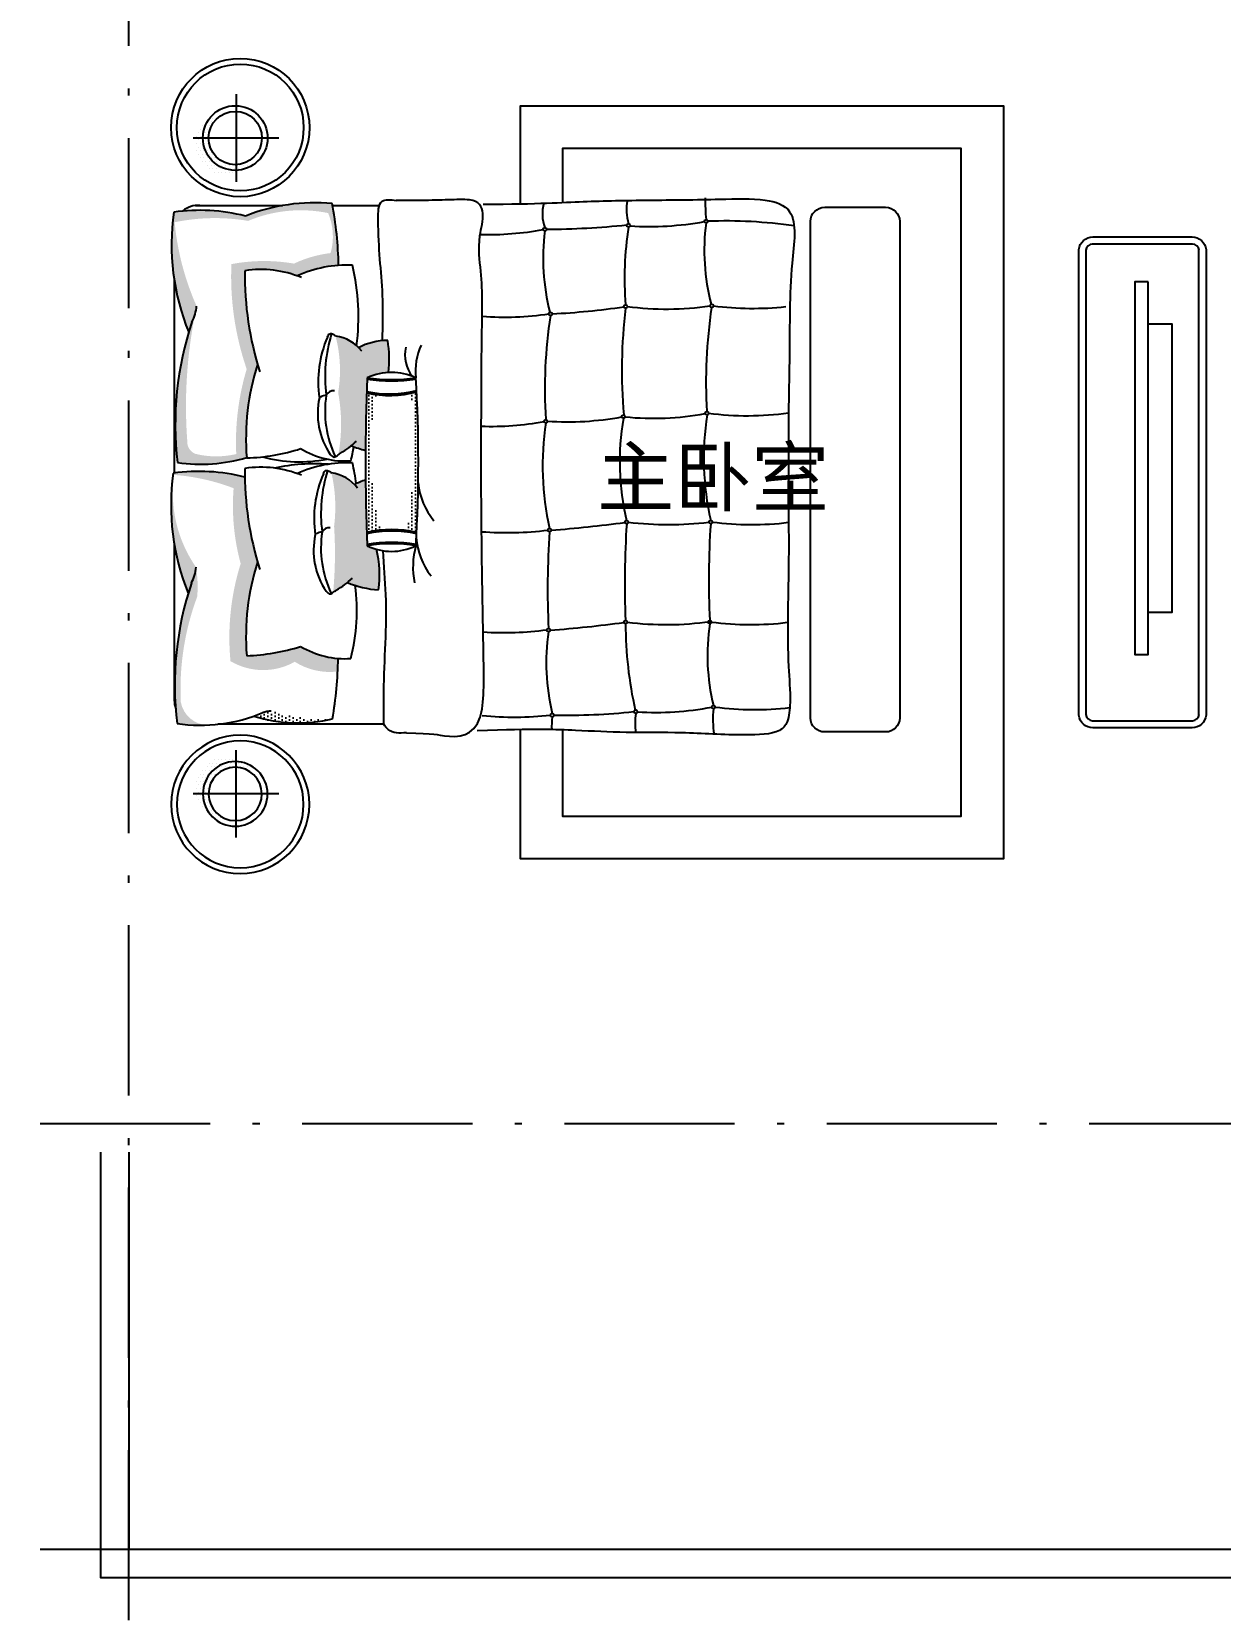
# Model space of a CAD drawing. Extents: x 3694 to 117786, y 20013 to 108631.
# Drawn here: x 21038 to 25230, y 26230 to 31830 of the extents above; entities that cross this region are included whole.
import ezdxf

# ---------------------------------------------------------------- set-up
doc = ezdxf.new("R2010")
doc.units = 0
doc.header["$LTSCALE"] = 1000
doc.header["$MEASUREMENT"] = 0
doc.linetypes.add('ACAD_ISO04W100', pattern=[30, 24, -3, 0, -3])
doc.linetypes.add('ACAD_ISO10W100', pattern=[18.5, 12, -3, 0.5, -3])
for name, color, linetype in [('BALCONY', 6, 'Continuous'), ('DOTE', 1, 'ACAD_ISO04W100'), ('PUB_TEXT', 7, 'Continuous'), ('家具', 253, 'Continuous'), ('绿植', 3, 'Continuous')]:
    doc.layers.add(name, color=color, linetype=linetype)
doc.styles.get("Standard").update_dxf_attribs({"font": 'gbenor.shx', "bigfont": 'gbcbig.shx'})
pattern_1 = [(1.667535866815088e-09, (6030.422545669586, 26325.79150276437), (6.350000000000003, 12.7), [0, -12.7])]

# ---------------------------------------------------------------- blocks, each defined once
blk = doc.blocks.new('A$C37E25A2D')
at = {"layer": '家具'}
for p, q in [((0, 150.9080361247834), (0, -150.9080361247834)), ((154.4190758585028, 0), (-154.4190758585028, 0)), ((-120.6449317217266, 0.8394708084051672), (-120.6449317217266, 0.8394708084051672)), ((-107.9449317209874, 19.88947080916842), (-107.9449317209874, 19.88947080916842)), ((-107.9449317209874, 7.189470808658371), (-107.9449317209874, 7.189470808658371)), ((-95.24493172024813, 38.93947080992803), (-95.24493172024813, 38.93947080992803)), ((-95.24493172024813, 26.23947080942162), (-95.24493172024813, 26.23947080942162)), ((-95.24493172024813, 13.53947080891157), (-95.24493172024813, 13.53947080891157)), ((-95.24493172024813, 0.8394708084051672), (-95.24493172024813, 0.8394708084051672)), ((-82.5449317195089, 45.28947081018487), (-82.5449317195089, 45.28947081018487)), ((-120.6449317217266, -11.86052919210488), (-120.6449317217266, -11.86052919210488)), ((-120.6449317217266, -24.56052919261128), (-120.6449317217266, -24.56052919261128)), ((-120.6449317217266, -37.26052919312133), (-120.6449317217266, -37.26052919312133)), ((-120.6449317217266, -49.96052919362774), (-120.6449317217266, -49.96052919362774)), ((-107.9449317209874, -5.510529191848036), (-107.9449317209874, -5.510529191848036)), ((-107.9449317209874, -18.21052919235808), (-107.9449317209874, -18.21052919235808)), ((-107.9449317209874, -30.91052919286449), (-107.9449317209874, -30.91052919286449)), ((-107.9449317209874, -43.61052919337453), (-107.9449317209874, -43.61052919337453)), ((-95.24493172024813, -11.86052919210488), (-95.24493172024813, -11.86052919210488)), ((-95.24493172024813, -24.56052919261128), (-95.24493172024813, -24.56052919261128)), ((-95.24493172024813, -37.26052919312133), (-95.24493172024813, -37.26052919312133)), ((-95.24493172024813, -49.96052919362774), (-95.24493172024813, -49.96052919362774)), ((82.55506829010119, -49.96052919362774), (82.55506829010119, -49.96052919362774)), ((-120.6449317217266, -62.66052919413778), (-120.6449317217266, -62.66052919413778)), ((-120.6449317217266, -75.36052919464419), (-120.6449317217266, -75.36052919464419)), ((-107.9449317209874, -56.31052919388094), (-107.9449317209874, -56.31052919388094)), ((-107.9449317209874, -69.01052919439098), (-107.9449317209874, -69.01052919439098)), ((-107.9449317209874, -81.71052919489739), (-107.9449317209874, -81.71052919489739)), ((-107.9449317209874, -94.41052919540743), (-107.9449317209874, -94.41052919540743)), ((-95.24493172024813, -62.66052919413778), (-95.24493172024813, -62.66052919413778)), ((-95.24493172024813, -75.36052919464419), (-95.24493172024813, -75.36052919464419)), ((-95.24493172024813, -88.06052919515423), (-95.24493172024813, -88.06052919515423)), ((-95.24493172024813, -100.7605291956606), (-95.24493172024813, -100.7605291956606)), ((-82.5449317195089, -56.31052919388094), (-82.5449317195089, -56.31052919388094)), ((-82.5449317195089, -69.01052919439098), (-82.5449317195089, -69.01052919439098)), ((-82.5449317195089, -81.71052919489739), (-82.5449317195089, -81.71052919489739)), ((-82.5449317195089, -94.41052919540743), (-82.5449317195089, -94.41052919540743)), ((-82.5449317195089, -107.1105291959138), (-82.5449317195089, -107.1105291959138)), ((-69.84493171876966, -75.36052919464419), (-69.84493171876966, -75.36052919464419)), ((-69.84493171876966, -88.06052919515423), (-69.84493171876966, -88.06052919515423)), ((-69.84493171876966, -100.7605291956606), (-69.84493171876966, -100.7605291956606)), ((-57.14493171803042, -81.71052919489739), (-57.14493171803042, -81.71052919489739)), ((-57.14493171803042, -94.41052919540743), (-57.14493171803042, -94.41052919540743)), ((-57.14493171803042, -107.1105291959138), (-57.14493171803042, -107.1105291959138)), ((-44.44493171729118, -88.06052919515423), (-44.44493171729118, -88.06052919515423)), ((-44.44493171729118, -100.7605291956606), (-44.44493171729118, -100.7605291956606)), ((-31.74493171655195, -94.41052919540743), (-31.74493171655195, -94.41052919540743)), ((-31.74493171655195, -107.1105291959138), (-31.74493171655195, -107.1105291959138)), ((-19.04493171581271, -100.7605291956606), (-19.04493171581271, -100.7605291956606)), ((-6.344931715073471, -107.1105291959138), (-6.344931715073471, -107.1105291959138)), ((6.355068285665766, -100.7605291956606), (6.355068285665766, -100.7605291956606)), ((19.055068286405, -107.1105291959138), (19.055068286405, -107.1105291959138)), ((31.75506828714424, -100.7605291956606), (31.75506828714424, -100.7605291956606)), ((44.45506828788348, -94.41052919540743), (44.45506828788348, -94.41052919540743)), ((44.45506828788348, -107.1105291959138), (44.45506828788348, -107.1105291959138)), ((57.15506828862272, -88.06052919515423), (57.15506828862272, -88.06052919515423)), ((57.15506828862272, -100.7605291956606), (57.15506828862272, -100.7605291956606)), ((69.85506828936195, -69.01052919439098), (69.85506828936195, -69.01052919439098)), ((69.85506828936195, -81.71052919489739), (69.85506828936195, -81.71052919489739)), ((-82.5449317195089, -119.8105291964239), (-82.5449317195089, -119.8105291964239)), ((-69.84493171876966, -113.4605291961707), (-69.84493171876966, -113.4605291961707)), ((-69.84493171876966, -126.1605291966771), (-69.84493171876966, -126.1605291966771)), ((-57.14493171803042, -119.8105291964239), (-57.14493171803042, -119.8105291964239)), ((-57.14493171803042, -132.5105291969303), (-57.14493171803042, -132.5105291969303)), ((-44.44493171729118, -113.4605291961707), (-44.44493171729118, -113.4605291961707)), ((-44.44493171729118, -126.1605291966771), (-44.44493171729118, -126.1605291966771)), ((-44.44493171729118, -138.8605291971871), (-44.44493171729118, -138.8605291971871)), ((-31.74493171655195, -119.8105291964239), (-31.74493171655195, -119.8105291964239)), ((-31.74493171655195, -132.5105291969303), (-31.74493171655195, -132.5105291969303)), ((-19.04493171581271, -113.4605291961707), (-19.04493171581271, -113.4605291961707)), ((-19.04493171581271, -126.1605291966771), (-19.04493171581271, -126.1605291966771)), ((-19.04493171581271, -138.8605291971871), (-19.04493171581271, -138.8605291971871)), ((-6.344931715073471, -119.8105291964239), (-6.344931715073471, -119.8105291964239)), ((-6.344931715073471, -132.5105291969303), (-6.344931715073471, -132.5105291969303)), ((6.355068285665766, -113.4605291961707), (6.355068285665766, -113.4605291961707)), ((6.355068285665766, -126.1605291966771), (6.355068285665766, -126.1605291966771)), ((6.355068285665766, -138.8605291971871), (6.355068285665766, -138.8605291971871)), ((19.055068286405, -119.8105291964239), (19.055068286405, -119.8105291964239)), ((19.055068286405, -132.5105291969303), (19.055068286405, -132.5105291969303)), ((31.75506828714424, -113.4605291961707), (31.75506828714424, -113.4605291961707)), ((31.75506828714424, -126.1605291966771), (31.75506828714424, -126.1605291966771)), ((44.45506828788348, -119.8105291964239), (44.45506828788348, -119.8105291964239))]:
    blk.add_line(p, q, dxfattribs=at)
at = {"layer": '家具', "extrusion": (0, 0, -1)}
for centre, major_axis, ratio, start_param, end_param in [((37.26151009830937, 14.91102734002197), (-243.8398934708695, 0.2279452481827952), 0.999999999981813, 4.711454165418463, 10.99463947259805), ((0.3172288472924265, -2.953234923003038), (113.9863933592423, 0.5802645044033756), 0.9999999999818712, 1.575886929935432, 7.859072237115019)]:
    blk.add_ellipse(centre, major_axis=major_axis, ratio=ratio, start_param=start_param, end_param=end_param, dxfattribs=at)
at = {"layer": '家具', "color": 8, "extrusion": (0, 0, -1)}
for centre, major_axis, ratio, start_param, end_param in [((37.26151009830937, 14.91102734002197), (-223.5199865432323, 0.07759852324983268), 0.9999999999817872, 4.712041814472008, 10.9952271216516), ((0.3172288472924265, -2.953234923003038), (93.98664722701757, 0.4794875648691285), 0.9999999999818842, 1.575897938770793, 7.859083245950379)]:
    blk.add_ellipse(centre, major_axis=major_axis, ratio=ratio, start_param=start_param, end_param=end_param, dxfattribs=at)
blk = doc.blocks.new('king-11')
at = {"layer": '家具'}
h = blk.add_hatch(dxfattribs=at)
h.set_pattern_fill('DOTS', color=8, scale=203.2, angle=-1.272221872585407e-14, style=0)
h.set_pattern_definition(pattern_1)
h.paths.add_polyline_path([(-948.1954782008834, -27.15672137899128, 0.04713524895057773), (-953.4356286234688, -134.5719386372584, -0.3522483996947842), (-872.4997454999539, -40.44536259499, -0.1018225429887198), (-500.6706917054544, -98.2907895071803, 0.06330520732079925), (-396.6430231636332, -94.07445783385992, -0.09915037230910288), (-453.1514405690832, -77.76422433423795, 0.1116451558787658)])
h.paths.add_polyline_path([(-64.67114086062065, -17.71824582232148, 0.001470602788975406), (-65.18996013439028, -13.85430915684992, 0.1324082328956461), (-488.8070287489099, -66.43459277166039, -0.008290927241094575), (-453.1514405690832, -77.76422433423795, 0.09915037230911315), (-396.6430231636332, -94.07445783385992, -0.1928933495405233)])
h.paths.add_polyline_path([(-708.6515763735515, -272.8506194160655, -0.09669304948112045), (-378.5917257349938, -310.9759373002107, -0.05439861046986726), (-135.8861906186212, -268.6110652669686, 0.01539220453888545), (-118.3202160832006, -226.6928842599373, 0.08621419480784218), (-384.2033174085082, -251.5454440662543, 0.1002028916974764), (-727.9678742933611, -215.612753297748, 0.2675343584597012), (-730.214537073829, -442.4374744874294, 0.1730148819457978), (-764.4397891284316, -593.8311563733369, 0.007362124597476329), (-718.3422454738175, -595.583541514432, -0.1169416551315525), (-675.8231483103882, -463.1674791987407, -0.07084229025498533)])
h.paths.add_polyline_path([(-71.47828457516152, -231.8193766345139, 0.0151043579411269), (-118.3202160832006, -226.6928842599373, -0.01539220453888535), (-135.8861906186212, -268.6110652669686, -0.0124819348757326), (-79.23960750267725, -266.391717363229, 0.01336803929043615)])
h.paths.add_polyline_path([(-64.67114086062065, -17.71824582232148, 0.003716165904702546), (-71.40378129979945, -16.71724441516199, -0.07323787709647285), (-118.3202160832006, -226.6928842599373, -0.0151043579411269), (-71.47828457516152, -231.8193766345139, 0.08133667284335262)])
h.paths.add_polyline_path([(2.939911355904769, -91.7201509197148, -0.3232390076644642), (47.13775465654908, -63.28790927663067, -0.06782235855628839), (494.7035022749333, -90.67886692852699, -0.04945394050681331), (467.257876434247, -79.72233486649202, 0.1116451558787687), (-27.78616119758226, -29.1148319112508, 0.1080658868188201), (-10.12959343448165, -272.73236982253, -0.006620367275569986), (12.78562977435649, -271.2920811109616, -0.1498092298100796)])
h.paths.add_polyline_path([(2.172347651008749, -235.9952653279415, 0.03005608243115987), (12.78562977435649, -271.2920811109616, -0.08956767589248932), (318.3955534924462, -310.9759373002089, -0.07370462251691468), (648.3869032584189, -266.3700943501535, -0.127688881440895), (629.8798126602778, -451.2243781423531, -0.09067625834276628), (667.3555209048209, -597.0205367026738, 0.008261022011208706), (713.1161713766633, -595.2355766290202, 0.09672217064950527), (673.5478832382651, -439.5756356051061, 0.08961199154324122), (671.7524317984935, -218.8609589201733, 0.09382162991446379), (301.643375028827, -272.8117701623923, 0.08466398604264952)])
h.paths.add_polyline_path([(855.2193568689108, -15.81241968911127, 0.1324082328956459), (431.6022882543912, -68.3927033039181, -0.008290927241097404), (467.257876434247, -79.72233486649202, 0.09915037230908179), (523.7662938396679, -96.03256836634682, -0.09022148753151595)])
h.paths.add_polyline_path([(855.2193568689108, -15.81241968911127, 0.009445819658705187), (819.3332509713655, -18.55927604468525, -0.09326334389404298), (824.1342894265545, -277.7901591370683, -0.1513136656257991), (851.7306053278735, -560.1150513937118, -0.1707442223616231), (710.7878204496519, -568.7783748629408, -0.0158502794459764), (713.1161713766633, -595.2355766290202, 0.03138595004819703), (885.7325010581699, -574.7263320419806, 0.1162275834000515), (841.220911385928, -268.1471168204116, 0.09621222901324238)])
edge = h.paths.add_edge_path()
edge.add_arc((296.7730159816274, -128.7684518863316), 473.1621872992781, 260.5032294409015, 284.8542828338986, ccw=False)
edge.add_arc((107.5601886074001, -0.2084837368092849), 605.5251974391031, 259.7166645094638, 280.5766728738381, ccw=False)
edge.add_spline(control_points=[(-0.5357742091291584, -596.0071305598503), (1.308759032399394, -598.5319128831252), (3.129565759620164, -600.9222517328672), (4.95037248681183, -603.3125905823799)], knot_values=[1.302756591822496, 1.302756591822496, 1.302756591822496, 1.302756591822496, 1.669319494028828, 1.669319494028828, 1.669319494028828, 1.669319494028828], degree=3, periodic=0)
edge.add_arc((254.5229442937998, -460.7071293954141), 287.4417961235395, 209.7435942002282, 219.1607504064474)
edge.add_arc((352.228433153854, -775.9681617869901), 347.3604979627222, 157.3547874509528, 166.0421990334263)
edge.add_arc((-25.05517211047118, -7737.434938942399), 7045.367200247324, 87.58865105149272, 89.67324309202371, ccw=False)
edge.add_arc((80.38884964687168, -783.8368337120264), 209.2574739806512, 2.9400414899993734, 24.125298475012073, ccw=False)
edge.add_arc((335.6124895387038, -383.5128769242074), 392.3256272307837, 263.2310778238224, 279.7970433589303)
edge.add_arc((183.2950239253405, -769.855749091681), 219.0752201242911, 359.931649162894, 387.7764973735888)
edge.add_arc((279.6029284714605, -567.7601705171073), 139.6823143885559, 314.2813756104427, 352.4480191149085)
edge = h.paths.add_edge_path()
edge.add_arc((-184.6145363910182, -49.63333357017109), 535.7480577571484, 262.776039008319, 282.96921559897226, ccw=False)
edge.add_arc((-347.3590687409742, 933.9989829353653), 1518.126615572005, 264.7717340378707, 273.6019384624143, ccw=False)
edge.add_spline(control_points=[(-485.696645486023, -577.8115659654959), (-482.9129213347042, -581.8050177764053), (-480.2070647686778, -585.357242169408), (-477.5012082026224, -588.909466562407)], knot_values=[1.124579285757526, 1.124579285757526, 1.124579285757526, 1.124579285757526, 1.669319494028828, 1.669319494028828, 1.669319494028828, 1.669319494028828], degree=3, periodic=0)
edge.add_arc((-227.9286363956635, -446.3040053754485), 287.4417961235378, 209.7435942002256, 219.1607504064431)
edge.add_arc((-130.2231475355802, -761.5650377670172), 347.360497962727, 157.3547874509511, 175.9944848828909)
edge.add_arc((-421.2484227169189, -395.8791202577631), 345.9012939679562, 260.7691860502301, 284.6861607980262)
edge.add_arc((-142.3376729474112, -783.8940586786157), 198.5366857683946, 154.4630604412804, 164.3927699201562, ccw=False)
edge.add_arc((-25.05517211047118, -7737.434938942399), 7045.367200247321, 90.52298278263532, 92.41134894853172, ccw=False)
edge.add_arc((-299.1565567641519, -755.4526250717136), 219.075220124289, 16.73763636458167, 27.77649737358926)
edge.add_arc((-202.8486522180028, -553.3570464969016), 139.6823143885559, 314.281375610441, 352.4480191149062)
h = blk.add_hatch(dxfattribs=at)
h.set_pattern_fill('DOTS', color=8, scale=203.2, angle=-1.272221872585407e-14, style=0)
h.set_pattern_definition(pattern_1)
h.paths.add_polyline_path([(-909.317318178073, -330.2211865881327, -0.01504397959620708), (-921.6911253113649, -298.1316744923461, 0.1366459537484691), (-931.1130835068761, -576.056144075781, -0.07952868420732986), (-903.8278731280298, -358.9093160667362, 0.06064219780910239)])
h = blk.add_hatch(dxfattribs=at)
h.set_pattern_fill('DOTS', color=8, scale=203.2, angle=-1.272221872585407e-14, style=0)
h.set_pattern_definition(pattern_1)
h.paths.add_polyline_path([(211.8302144657646, -729.8678619166276, -0.02315838151684478), (217.7365927123756, -696.2524285075124, 0.01744740257400015), (-273.8071627974859, -696.4604727587102, -0.030336217814623), (-266.0994148154568, -745.5954671419095, -0.1096841793675308)])
h.paths.add_polyline_path([(-267.772869366192, -838.124481195202, -0.02103873307264438), (-273.7195418852498, -872.1174752661827, 0.02489308046219428), (221.4005574162584, -872.224971386684, -0.01348459112099565), (216.7733614100434, -852.8905888528898, -0.06524692208649452)])
at = {"layer": '家具', "linetype": 'Continuous'}
for points in [[(-869.0083938529424, -17.71824582231966), (-318.4549979218282, -17.71824582232148)], [(-64.67114086062065, -17.71824582232148), (613.8647135254869, -17.71824582231784)], [(878.2047499348118, -92.61803534868159), (878.204749934841, -399.5470627400464)], [(-950.5952500651765, -756.9600492618847), (-950.5952500651765, -171.1322815209496)], [(878.2047499348118, -576.0825599446798), (878.2047499348118, -740.8443431843443)]]:
    blk.add_lwpolyline(points, dxfattribs=at)
at = {"layer": '家具'}
blk.add_lwpolyline([(872.139876522735, -2311.518432060046), (872.1398765289923, -2526.199528201509, -0.414213562373095), (822.1398765304475, -2576.199528202964), (-927.7266770710703, -2576.199528253892, -0.4142135623730909), (-977.7266770725255, -2526.199528255347), (-977.7266770787828, -2311.518432113888, -0.414213562373095), (-927.726677080238, -2261.518432112432), (822.1398765212798, -2261.518432061501, -0.4142135623730991)], format="xyb", close=True, dxfattribs=at)
at = {"layer": '家具', "color": 8}
for centre in [(-618.514554031135, -1337.415707280696), (-266.032133437111, -1340.877985746109), (117.9584144723776, -1327.42891960944), (496.3265478649701, -1344.498418494695), (794.508759353892, -1324.455939463525), (-918.2837513471604, -1350.367647424493), (-590.1432642100262, -1609.132167434294), (-237.6608436160022, -1612.594445899522), (134.3026286246022, -1601.525511413634), (522.3775386693305, -1609.132167434294), (808.4490382632066, -1619.409133437337), (-906.0344742082234, -1644.808902690886), (-590.1432642097352, -1905.949424606577), (-237.6608436157403, -1909.411703071804), (146.3297042937775, -1895.962636935328), (822.8800491752918, -1892.989656789232), (-889.9124615257606, -1918.901364750374), (524.6978376863699, -1913.032135820584)]:
    blk.add_circle(centre, 5.979862873178347, dxfattribs=at)
at = {"layer": '家具'}
for centre, radius, start, end in [((-382.3632175710227, -108.5957429670925), 571.662891402568, 171.8097865328766, 202.8105641350303), ((-812.5831481982314, -1147.164241370097), 1128.187727679105, 71.42219703686264, 96.90385835795291), ((-868.3996798091102, -100.266673436181), 82.55067191923703, 89.57750723453228, 108.441971625285), ((-179.4621704153251, -825.9532908380424), 820.0993196497608, 81.99037355872728, 112.1606077992467), ((-721.7918623750738, -103.9844904287311), 662.759011709502, 345.8334528907765, 7.816008835353527), ((538.0460994322784, -110.5538534992065), 571.662891402568, 171.8097865328766, 196.4809222484129), ((107.8261688050698, -1149.122351902399), 1128.187727679105, 71.42219703686264, 96.90385835795291), ((740.947146587976, -827.9114013701619), 820.0993196497608, 81.99037355872728, 112.1606077992467), ((198.6174546282273, -105.942600960836), 662.759011709502, 345.8334528907765, 7.816008835353527), ((796.0091796787165, -100.266673436181), 82.55067191923703, 354.6836999925914, 40.57390692308129), ((-384.1765302188287, 55.16155795853774), 149.7558074197198, 242.5752957839938, 265.2248597607498), ((536.2327867844724, 53.20344742623456), 149.7558074197198, 242.5752957839938, 265.2248597607498), ((-641.2730946702359, -1137.304810368387), 867.0760682038285, 72.36507983713649, 94.45681599813597), ((-23.98634595665499, -252.7400686999572), 684.9605185643402, 181.682455055883, 197.8912329331174), ((-63.11862511353684, -1401.895982696817), 1135.618695982023, 89.26748558734695, 107.4918717943447), ((-707.4616706483066, -513.9275561135419), 675.3530074133079, 21.50182152591938, 21.52013862655093), ((-413.8761806667608, -323.1532897035286), 369.6630151531846, 337.2888621502578, 8.836073571939265), ((55.71418455717503, -1137.30481036839), 867.0760682038285, 72.36507983713649, 94.45681599813597), ((673.0009332707559, -252.7400686999572), 684.9605185643402, 181.682455055883, 197.8912329331174), ((633.8686541139032, -1401.895982696817), 1135.618695982023, 89.26748558734695, 107.4918717943447), ((283.1110985606792, -323.1532897035286), 369.6630151531846, 337.2888621502578, 8.836073571939265), ((212.9476463549945, -515.885666645845), 675.3530074133079, 355.0017226259048, 21.52013862655093), ((-427.4209344976407, -454.0099430911432), 518.2673597173356, 162.4962595520377, 193.6204424224385), ((-1024.405683004705, -367.1124954259358), 120.8565281077175, 3.891963520099465, 17.7731322651191), ((464.3256151992537, -459.0158803952654), 489.7075929024004, 164.5703033935232, 191.4452255565914), ((-707.4616706483066, -513.9275561135419), 675.3530074133079, 356.0004247920363, 12.19728143723105), ((-417.8724657781422, -619.0305472013315), 301.3832287736894, 148.8581207801327, 184.0581614494427), ((-447.0334920158493, -626.5957419446204), 418.4482047460659, 357.36898101209, 24.77773771552896), ((279.1148134492687, -619.0305472013279), 301.3832287736894, 148.8581207801327, 184.0581614494427), ((249.9537872115907, -626.5957419446204), 418.4482047460659, 357.36898101209, 24.77773771552896), ((-328.8040237149107, -907.7295278320162), 373.0692632745598, 81.37224743077402, 115.4496939712147), ((-337.4465635227971, -764.7125808047676), 255.9402291540665, 77.55265609569446, 124.2604831895567), ((-224.8743764605606, -905.4177525513551), 394.8250308417057, 66.56830615515238, 98.36025022026334), ((-313.3200236449775, -540.8497463918357), 40.52950418665449, 2.782889991799717, 33.25610645816617), ((-207.5811367545393, -1041.280152217143), 506.6186186321165, 72.55244332281275, 97.40079063789253), ((-286.8414798628073, -564.7477601231858), 29.41304559422503, 354.4355847042759, 61.56986399362543), ((153.6475569745235, -922.1326518520909), 373.0692632745598, 81.37224743077402, 115.4496939712147), ((145.0050171666371, -779.115704824846), 255.9402291540665, 77.55265609569446, 124.2604831895567), ((257.5772042289318, -919.8208765712479), 394.8250308417057, 66.56830615515238, 98.36025022026334), ((169.1315570444567, -555.252870411914), 40.52950418665449, 2.782889991799717, 33.25610645816617), ((274.8704439348949, -1055.683276237225), 506.6186186321165, 72.55244332281275, 97.40079063789253), ((195.6101008266269, -579.1508841432606), 29.41304559422503, 354.4355847042759, 61.56986399362543), ((-681.8874685237824, 970.5692406110775), 1566.576997061288, 260.8459609469476, 268.6665874578949), ((-227.9286363956635, -446.3040053753502), 287.4417961235536, 209.7435942005212, 223.8649283413757), ((-202.8486522180319, -553.3570464968761), 139.6823143885563, 307.6077725409332, 352.4480191155762), ((254.5229442937998, -460.7071293952431), 287.4417961235536, 209.7435942005212, 223.8649283413757), ((279.6029284714605, -567.7601705169545), 139.6823143885563, 307.6077725409332, 352.4480191155762), ((636.2220008333679, 788.6136707431651), 1385.983929530385, 271.2871500984239, 280.3711631735279), ((-549.705006670556, 24.18055022109911), 685.6418817289598, 255.7481005671397, 277.4283842735341), ((-130.2231475356093, -761.5650377668244), 347.3604979627232, 157.3547874508739, 175.9944848829822), ((-299.1565567641519, -755.4526250715353), 219.0752201242969, 16.73763636425467, 28.09110708076303), ((-211.0711945818039, 123.1116803435743), 790.1720070894771, 277.9194642218078, 283.3198159903152), ((147.282272556884, 24.18055022109911), 685.6418817289598, 255.7481005671397, 259.9910265701206), ((352.2284331538249, -775.9681617869028), 347.3604979627232, 157.3547874508739, 166.0421990334591), ((183.2950239253405, -769.8557490916119), 219.0752201242969, 359.9316491631041, 28.09110708076303), ((485.916084645607, 123.1116803435725), 790.1720070894771, 262.5953628578517, 283.3198159903152), ((-142.3376729474403, -783.894058678612), 198.5366857683951, 154.463060440922, 205.5421557572182), ((-25.05517211044207, -7737.434938942268), 7045.367200247324, 87.58865105199413, 92.41134894800587), ((-830.2966282842681, -783.925374514045), 515.9711104074845, 350.4535027099022, 9.551713488406254), ((-674.5008862538962, -784.4888691932429), 410.2492639800597, 347.5472331296004, 12.52164982782802), ((577.4750393388967, -776.7866473089634), 368.642795100122, 167.2311288185497, 195.1764671924308), ((848.0255264442821, -784.0996640283684), 583.0041629783511, 171.5377717181142, 188.4229933999436), ((80.38884964684257, -783.8368337118773), 209.2574739806537, 335.8354666423857, 24.12529847478866), ((-421.2484227169189, -395.8791202577049), 345.901293967956, 260.7691860499443, 284.6861607973967), ((335.6124895386747, -383.5128769241928), 392.3256272307847, 263.2310778235451, 279.7970433583105), ((351.228692470555, -953.8970019508306), 122.9556865146364, 77.1561376465507, 127.2527951735022), ((-396.1538295009232, -1138.087359260844), 278.7789385127466, 74.46110027079936, 101.4098481995286), ((-274.8883542328258, -1118.719778065673), 248.1555036238422, 93.98060656081691, 127.9451360632903), ((-25.08058288719621, 4097.214659142412), 4975.548531970904, 266.5849029473268, 273.415097054344), ((-75.6091283823771, -1124.187055927232), 247.5837100019722, 95.5758883466643, 129.5349155942166), ((294.5288973434654, -1094.116887813425), 225.8156579566289, 65.98814110469515, 95.90175243438681)]:
    blk.add_arc(centre, radius, start, end, dxfattribs=at)
at = {"layer": '家具', "color": 8}
for centre, radius, start, end in [((-830.2966282842681, -783.925374514045), 521.0511104074845, 350.4535027099022, 9.551713488406254), ((-674.5008862538962, -784.4888691932429), 405.1692639800597, 347.5472331296004, 12.52164982782802), ((577.4750393388967, -776.7866473089634), 363.5627951001221, 167.2311288185497, 195.1764671924308), ((848.0255264442821, -784.0996640283684), 588.0841629783512, 171.5377717181142, 188.4229933999436), ((258.7217144447495, -1216.986968516841), 1183.88041390601, 174.5142355785401, 186.1777284725828), ((453.682649368624, -1182.882132112354), 1081.18510242981, 175.9663046273217, 187.9048455191641), ((879.8865012791939, -1191.313594135227), 1154.879229306183, 175.5367201058328, 187.1419854918291), ((1099.792142670136, -1137.711824643169), 1000.014292057607, 177.8597206262326, 190.593711710179), ((1561.856029394461, -1182.870351464218), 1076.837703400988, 175.7811376255524, 188.3107545024804), ((1861.445926653338, -1124.587436846206), 1085.548252176293, 178.5153774789214, 190.2945858756599), ((-734.6835769486788, -2093.09696473246), 763.6725828881392, 81.70392088842713, 103.449426978015), ((3411.988291933812, -1052.335275826637), 4040.998550638913, 184.1304096655059, 187.835771423638), ((-472.6038352045289, -4322.217328899886), 2988.079879265021, 86.15080048266341, 92.68412528947316), ((-40.7093740850396, -2312.872593366897), 996.43606090902, 81.18260879962088, 102.7165169259898), ((1186.012102243636, -1403.033222918551), 1070.320626106319, 176.2702715025, 190.367777788943), ((229.2199053094955, -3050.045997015823), 1725.831340704651, 81.29696562546624, 93.4974104736404), ((691.8061488440144, -2087.917612601028), 769.5641729319544, 82.77967902729416, 104.2915605879976), ((3827.937783890666, -1305.561985571887), 3033.531004233721, 180.4698091726343, 185.8292435612034), ((849.5374739871477, -1456.579593994313), 140.9342043138465, 74.86837616495072, 110.3666604831228), ((-959.883144835534, -1686.000401227104), 337.5175497457274, 83.94207448716617, 91.61083682818591), ((1382.04148587503, -1398.104606186032), 2300.7042078586, 178.9600415718608, 186.0058935835183), ((4048.534257865947, -1026.026030514662), 4326.478498787438, 184.2526961384517, 187.7134849513695), ((3399.646748294705, -1191.936506707154), 2907.645728168387, 183.1256495997445, 188.1325200944104), ((-595.103739675309, -2985.702314947772), 1376.570524955459, 90.04242906563086, 102.8063343747502), ((459.2641178574122, -1752.750833542126), 1058.395150070864, 172.5278178944161, 188.3829201428145), ((-450.181984272378, -4683.578566191376), 3077.36440464058, 86.15113582328253, 92.49531611761498), ((889.8212645400199, -1761.003074484608), 1136.442632742247, 172.8002675136597, 187.1997324863403), ((-24.449759806972, -2492.661677391172), 904.1366660388419, 80.27202635002291, 103.2501786215279), ((1108.178299200459, -1708.108612673037), 980.0290139407484, 174.1033841355834, 190.7014492408504), ((296.1220292742655, -3446.144868199586), 1850.172160428317, 83.16232686243926, 94.83450930833807), ((1571.784920736769, -1752.750833542128), 1058.395150070864, 172.5278178944161, 188.3829201428145), ((621.8466438902833, -2776.299426419067), 1170.905482471021, 81.12618556037131, 94.57957264760594), ((862.864376145124, -1783.523694160147), 171.1127823413071, 78.73806011235968, 106.4430218278565), ((-947.6338676966261, -1980.441656493496), 337.5175497457274, 83.94207448716617, 95.40552036582847), ((89.84278600855032, -1720.255871575559), 998.5190985506665, 176.010465023662, 191.1250732475828), ((1874.589522792638, -1694.497368294265), 1070.320626104669, 176.2702715025, 190.3677777893531), ((-706.312287127279, -2661.630682058345), 763.6725828881392, 81.70392088842713, 103.449426978015), ((-444.232545383129, -4890.751046225771), 2988.079879265021, 86.15080048266341, 92.68412528947316), ((-12.33808426366886, -2881.406310692784), 996.43606090902, 81.18260879962088, 102.7165169259898), ((1198.392050960829, -2039.754486472571), 1061.050104822073, 172.5371895294576, 187.8129923376171), ((257.5911951308954, -3618.579714341522), 1725.831340704651, 81.29696562546624, 93.4974104736404), ((720.1774386653851, -2656.451329926906), 769.5641729319544, 82.77967902729416, 104.2915605879976), ((-964.3905326131207, -1957.930104860512), 1788.242847918901, 352.1043523131464, 1.889455375989235), ((922.3491543962155, -3060.156915774009), 1170.905482471021, 90.82787928080523, 94.57957264760594), ((-931.5118550141051, -2254.534118552987), 337.5175497457274, 83.94207448716617, 99.26085373000409), ((167.6579391883279, -2063.052002287071), 1066.558163176178, 172.5565101146994, 186.7530926768472), ((465.741699448874, -2049.990352866644), 1064.872722092232, 172.5506151700542, 187.0613022495745), ((818.2241200428398, -2053.452631332053), 1064.872722092232, 172.5506151700542, 187.0613022495745), ((1585.065605025797, -2057.36469723417), 1069.355540129625, 172.5662617971131, 186.269792769246)]:
    blk.add_arc(centre, radius, start, end, dxfattribs=at)
at = {"layer": '家具'}
for points in [[(-481.529691156029, -553.181369796006), (-490.7996663519298, -567.0097838156762), (-486.1078516860434, -577.2192319308742), (-477.5012082026224, -588.909466562407)], [(-67.87003267777618, -543.1520475606303), (-56.21354259812506, -551.1790473957935), (-57.96618054562714, -563.7019435726961), (-64.37793732108548, -571.7148804891258)], [(414.5815480117162, -557.5551715806032), (426.2380380913673, -565.5821714157573), (424.485400143778, -578.1050675926599), (418.0736433683487, -586.1180045093315)], [(0.9218895334051922, -567.5844938159807), (-8.348085662524682, -581.4129078356418), (-3.656270996580133, -591.6223559508435), (4.95037248681183, -603.3125905823799)]]:
    blk.add_spline(points, degree=3, dxfattribs=at)
for points, knots in [([(-980.1324876973522, -836.082405198913), (-983.0813561552495, -811.39611686635), (-983.3520986517833, -780.1137818520292), (-957.3781251176842, -761.5477723393924), (-950.5952500651765, -756.699422024969)], [238.5954112246392, 238.5954112246392, 238.5954112246392, 238.5954112246392, 241.2826247201394, 242.232389706072, 242.232389706072, 242.232389706072, 242.232389706072]), ([(-950.5952500651765, -756.9600492618847), (-912.6366408750764, -756.3887041351682), (-760.1689017264289, -754.0937912923655), (-556.4120580425079, -773.4969505840818), (-391.4228036137356, -756.1126125632691), (-338.6624097873864, -754.3404920474532)], [0, 0, 0, 0, 4.483261284053867, 18.00784397996535, 24.05894472726781, 24.05894472726781, 24.05894472726781, 24.05894472726781]), ([(401.643654168729, -752.0280250826254), (455.1799509061675, -752.5038878541309), (550.5529487587919, -755.7295612907837), (696.5769462120661, -741.3855963580681), (794.061328186217, -736.2329926715138), (904.2088411195728, -736.4752723645324), (898.7338874557172, -780.5952836930155), (896.1951601458422, -799.5060290161891)], [53.31390528818429, 53.31390528818429, 53.31390528818429, 53.31390528818429, 59.66591506541391, 64.64144822323188, 70.1732534544795, 72.75826516776416, 74.69338557765914, 74.69338557765914, 74.69338557765914, 74.69338557765914]), ([(-980.132487697585, -836.0824051968175), (-983.3356143865385, -933.776067818364), (-999.5810336807044, -996.2684273816103), (-991.096634784044, -1113.033227108965), (-671.4224493253569, -1107.860353352353), (-275.5919488577347, -1100.232514716534), (31.98375328205293, -1100.138754869427), (413.5606271781435, -1101.066935734205), (504.6558726106014, -1105.24835743414), (653.2030323996441, -1101.593985602576), (757.1428961877245, -1080.79827937259), (897.9989120971586, -1129.919690495903), (899.615262200532, -1017.017945661522), (896.1129371100978, -926.3771593354977), (896.071982221707, -873.6129393604024), (896.1951601458422, -799.5060290161891)], [2.662620396848744, 2.662620396848744, 2.662620396848744, 2.662620396848744, 7.615780337931525, 20.29980781657438, 29.08185608442012, 43.48683476472808, 48.4542651460855, 54.41149676185557, 61.82080627442088, 66.42975157809774, 71.34529308219093, 76.31703479999304, 77.00945755654375, 78.24572953023034, 79.91973632073801, 79.91973632073801, 79.91973632073801, 79.91973632073801]), ([(882.732810405927, -1106.918711252591), (883.8789757173217, -1310.562021645565), (893.9353726400295, -1450.832348640393), (897.7975805831957, -1696.052152470766), (898.6853986781789, -1912.09450228381), (905.9725456722081, -2097.908497235823), (863.781047107419, -2221.691724350758), (621.0266244455415, -2184.49184162108), (401.4502643576998, -2190.10068633602), (167.1100923564809, -2182.919461399631), (-12.31269371713279, -2184.579030491495), (-200.7404864985438, -2183.83747897212), (-442.9363613612077, -2185.976480176287), (-671.1120260524331, -2175.968413197515), (-857.2500545492221, -2192.529998540027), (-942.5605479456426, -2184.48298730826), (-986.1014495442214, -2147.067891935898), (-991.0656347933691, -1994.879821850765), (-977.7483513215557, -1817.918027040163), (-981.1589514829393, -1611.92510484959), (-971.5029075797647, -1423.86239441143), (-966.2359469934308, -1293.354327439411), (-973.6392009284173, -1085.154785703953)], [83.63250594937278, 83.63250594937278, 83.63250594937278, 83.63250594937278, 92.8517071513196, 101.5882407147746, 110.9370375759659, 117.1195023203191, 121.9212712948871, 129.5096455250602, 142.2214574882686, 149.3709798385584, 156.9176978749759, 163.471420730922, 171.6139382616833, 185.5157872761368, 190.4847059887746, 193.4900063530776, 195.7944369880126, 200.7208027070196, 209.0793218757898, 216.4240525305276, 223.3746100449983, 231.5221717908457, 231.5221717908457, 231.5221717908457, 231.5221717908457])]:
    blk.add_open_spline(points, degree=3, knots=knots, dxfattribs=at)
at = {"rotation": 180}
blk.add_blockref('A$C37E25A2D', (-1195.686309985933, -235.2634755498264), dxfattribs=at)
at = {"xscale": -1, "rotation": 180}
blk.add_blockref('A$C37E25A2D', (1115.971448527707, -235.2634755498264), dxfattribs=at)
blk = doc.blocks.new('A$C1D226055')
at = {"layer": '家具'}
blk.add_lwpolyline([(424.2009364191578, 1730.147056599061, -0.3959388470434881), (473.5944773780284, 1685.654471178206), (473.5944773302581, 44.49260767001974, -0.3959388470428046), (424.200936368786, 2.22521780557372e-05), (74.39348961014831, 2.226236344426979e-05, -0.3959388470434823), (24.99994865127883, 44.49260768321833), (24.99994869904913, 1685.654471191405, -0.3959388470428042), (74.3934896605212, 1730.147056609246)], format="xyb", close=True, dxfattribs=at)
at = {"layer": '家具', "color": 8}
for points in [[(49.99994869904913, 1685.654471190599), (49.99994865127883, 44.49260768243039)], [(426.2164653813597, 1705.147056599002), (72.37796069685282, 1705.147056609305)], [(448.5944773302581, 44.49260767082887), (448.5944773780284, 1685.654471178997)], [(72.37796064794748, 25.00002226242214), (426.2164653324544, 25.00002225211938)]]:
    blk.add_lwpolyline(points, dxfattribs=at)
at = {"layer": '家具'}
for points in [[(269.6138948440239, 1572.063149973044), (221.9360435357994, 1572.06314997287), (221.9360435395829, 258.0839288474162), (269.6138948479529, 258.0839288473871)], [(269.6138948459884, 1423.712652377912), (352.7115077304006, 1423.712652377912), (352.7115077304006, 406.4344264425199), (269.6138948459884, 406.4344264425199)]]:
    blk.add_lwpolyline(points, close=True, dxfattribs=at)
at = {"layer": '家具', "color": 8}
for centre, start, end in [((73.38572517938155, 1681.602362106205), 91.18926197100218, 175.2128853518368), ((425.2087008974486, 1681.60236209596), 4.787114644822341, 88.8107380256613), ((73.38572513185863, 48.54471676546382), 184.7871146448224, 268.8107380256613), ((425.2087008499257, 48.54471675521927), 271.1892619710022, 355.2128853518369)]:
    blk.add_arc(centre, 23.55515372896112, start, end, dxfattribs=at)

msp = doc.modelspace()

# ---------------------------------------------------------------- linework, layer by layer
at = {"layer": 'BALCONY'}
for points in [[(21279.76900769928, 27880.8736670625), (21279.76900769928, 26380.8736670625), (30179.76900769929, 26380.87366706249), (30179.76900769926, 27880.87366706243)], [(21379.76900769928, 27880.8736670625), (21379.76900769928, 26480.8736670625), (30079.76900769929, 26480.87366706249), (30079.76900769926, 27880.87366706243)]]:
    msp.add_lwpolyline(points, dxfattribs=at)
at = {"layer": 'DOTE', "linetype": 'ACAD_ISO10W100', "ltscale": 0.05}
for p, q in [((21379.76900769927, 26230.26981056226), (21379.76900769927, 34280.8736670625)), ((18291.92154191591, 27980.8736670625), (30079.76900769927, 27980.8736670625)), ((18291.92154191591, 26480.8736670625), (30079.76900769927, 26480.8736670625))]:
    msp.add_line(p, q, dxfattribs=at)
at = {"layer": '家具', "elevation": 2.828638647867935e-09}
msp.add_lwpolyline([(22760.19733502728, 29369.83660609207), (22760.19733502728, 28915.12352411009), (24466.24987557915, 28915.12352410636), (24466.2498755866, 31568.1496880681), (22760.19733503101, 31568.14968807183), (22760.19733503101, 31223.59431652285)], dxfattribs=at)
at = {"layer": '家具', "color": 8, "elevation": 2.828638647867935e-09}
msp.add_lwpolyline([(22910.19733502728, 29368.96967628158), (22910.19733502728, 29065.12352411009), (24316.24987557915, 29065.12352410636), (24316.24987558288, 31418.1496880681), (22910.19733503101, 31418.14968807183), (22910.19733503101, 31228.28582285277)], dxfattribs=at)

# ---------------------------------------------------------------- block references
at = {"layer": '家具'}
msp.add_blockref('A$C1D226055', (24706.17453035203, 29376.56306664991, 2.418479765733333e-09), dxfattribs=at)
at = {"layer": '绿植', "rotation": 90}
msp.add_blockref('king-11', (21523.05269241718, 30339.34182448618, 2.828638647867935e-09), dxfattribs=at)

# ---------------------------------------------------------------- texts
at = {"layer": 'PUB_TEXT', "insert": (23031.18721112994, 30359.85469772972, 2.828638647867935e-09), "char_height": 200, "width": 4105.675589346036, "attachment_point": 1}
msp.add_mtext('{\\fSimSun|b0|i0|c134|p2;主卧室}', dxfattribs=at)

doc.saveas('drawing.dxf')
